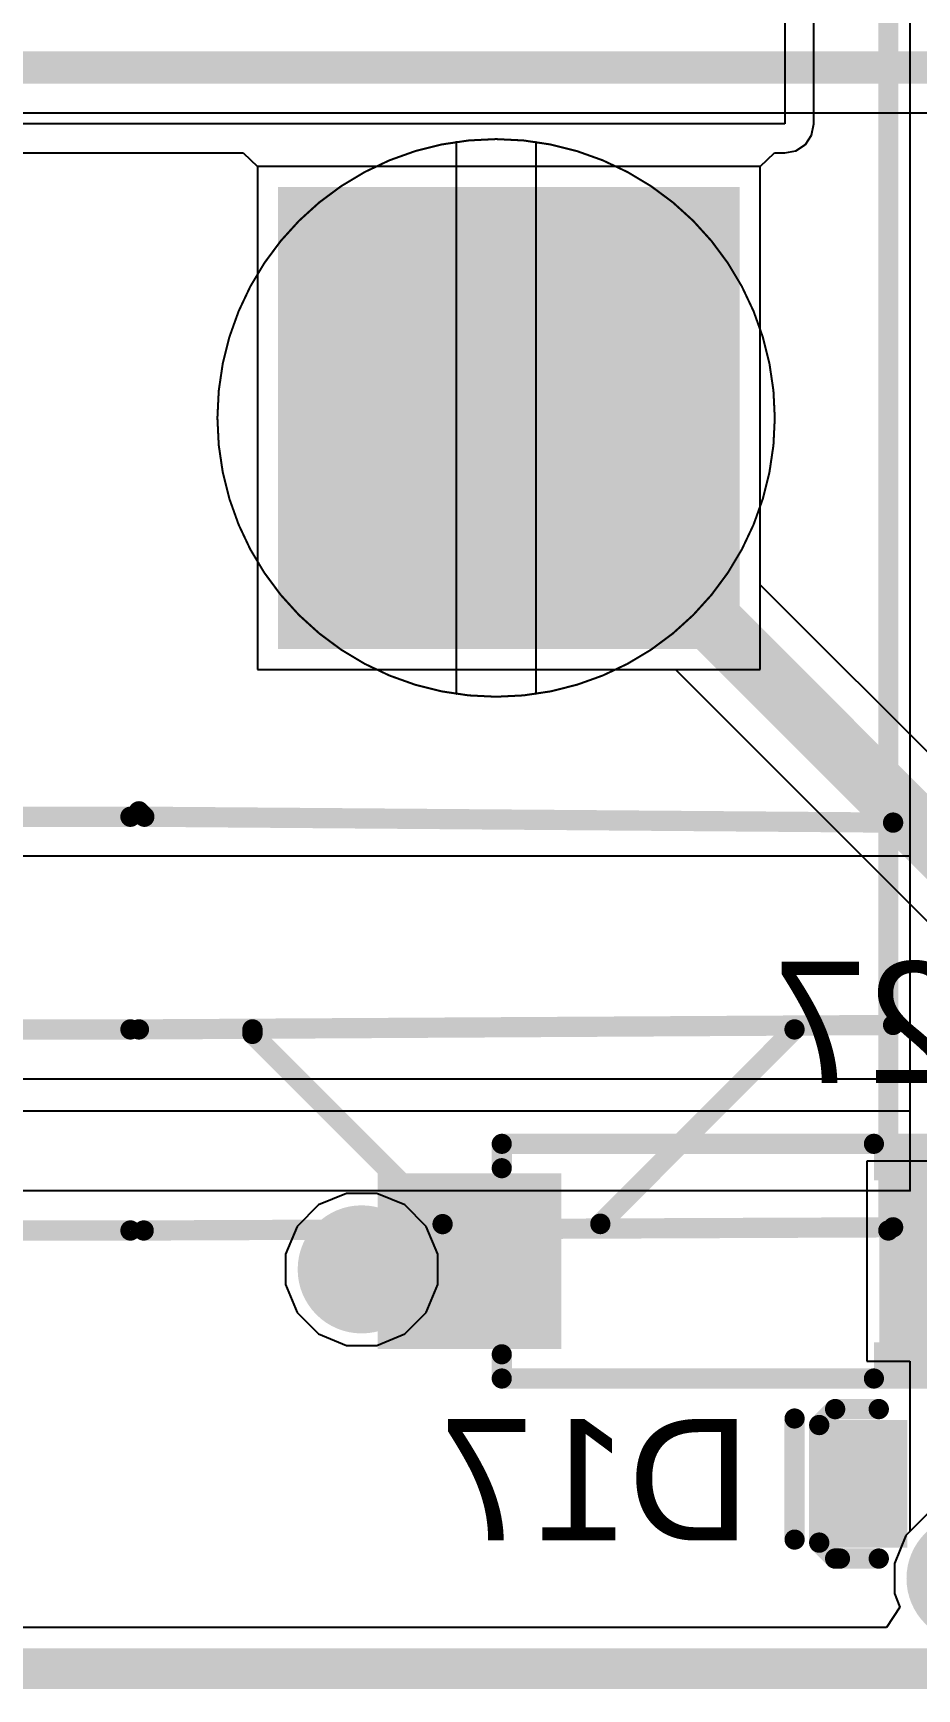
# Model space of a CAD drawing. Header units: inches. Extents: x 90 to 149.8, y 48.7 to 115.2.
# Drawn here: x 123.09 to 128.64, y 48.7 to 59.09 of the extents above; entities that cross this region are included whole.
import ezdxf

# ---------------------------------------------------------------- set-up
doc = ezdxf.new("R2010")
doc.units = ezdxf.units.IN
for name, color, linetype in [('Board_Outline', 56, 'Continuous'), ('Bottom Layer', 5, 'Continuous'), ('Bottom Overlay', 54, 'Continuous'), ('Bottom Paste', 16, 'Continuous'), ('Bottom Solder', 6, 'Continuous'), ('Layer 1', 16, 'Continuous'), ('Layer 2', 76, 'Continuous'), ('Mechanical 2', 216, 'Continuous'), ('Multi-Layer', 9, 'Continuous'), ('Pad Holes', 156, 'Continuous'), ('Top Layer', 1, 'Continuous'), ('Top Overlay', 2, 'Continuous'), ('Top Solder', 216, 'Continuous'), ('Via Holes', 16, 'Continuous')]:
    doc.layers.add(name, color=color, linetype=linetype)
doc.styles.add('Arial', font='', dxfattribs={"height": 0.2})
doc.styles.get('Arial').set_extended_font_data('Arial')

msp = doc.modelspace()

# ---------------------------------------------------------------- hatches: boundary and pattern name
at = {"layer": 'Bottom Layer'}
for points in [[(127.479, 55.277), (124.679, 55.277), (124.679, 58.077), (127.479, 58.077)], [(125.356, 50.934), (125.356, 51.834), (126.306, 51.834), (126.306, 50.934)], [(128.506, 50.934), (128.506, 51.834), (129.456, 51.834), (129.456, 50.934)], [(128.524, 51.105), (130.988, 51.105), (130.988, 51.765), (128.524, 51.765)], [(128.131, 50.337), (128.531, 50.337), (128.531, 49.637), (128.131, 49.637)]]:
    msp.add_hatch(color=5, dxfattribs=at).paths.add_polyline_path(points)
h = msp.add_hatch(color=5, dxfattribs=at)
edge = h.paths.add_edge_path()
edge.add_arc((125.155, 51.333), 0.3, 0, 360)
at = {"layer": 'Bottom Overlay'}
for points in [[(128.371, 51.892), (130.226, 51.892), (130.226, 52.184), (128.371, 52.184)], [(128.371, 50.584), (130.226, 50.584), (130.226, 50.876), (128.371, 50.876)]]:
    msp.add_hatch(color=54, dxfattribs=at).paths.add_polyline_path(points)
at = {"layer": 'Bottom Paste'}
for points in [[(125.356, 50.934), (125.356, 51.834), (126.306, 51.834), (126.306, 50.934)], [(128.506, 50.934), (128.506, 51.834), (129.456, 51.834), (129.456, 50.934)], [(128.131, 50.337), (128.531, 50.337), (128.531, 49.637), (128.131, 49.637)]]:
    msp.add_hatch(color=16, dxfattribs=at).paths.add_polyline_path(points)
at = {"layer": 'Bottom Solder'}
for points in [[(127.529, 55.227), (124.629, 55.227), (124.629, 58.127), (127.529, 58.127)], [(125.255, 50.833), (125.255, 51.936), (126.408, 51.936), (126.408, 50.833)], [(128.405, 50.833), (128.405, 51.936), (129.558, 51.936), (129.558, 50.833)], [(128.08, 50.388), (128.582, 50.388), (128.582, 49.586), (128.08, 49.586)]]:
    msp.add_hatch(color=6, dxfattribs=at).paths.add_polyline_path(points)
h = msp.add_hatch(color=6, dxfattribs=at)
edge = h.paths.add_edge_path()
edge.add_arc((125.155, 51.333), 0.402, 0, 360)
h = msp.add_hatch(color=6, dxfattribs=at)
edge = h.paths.add_edge_path()
edge.add_arc((128.978, 49.393), 0.402, 0, 360)
at = {"layer": 'Layer 1'}
msp.add_hatch(color=16, dxfattribs=at).paths.add_polyline_path([(127.479, 55.277), (124.679, 55.277), (124.679, 58.077), (127.479, 58.077)])
h = msp.add_hatch(color=16, dxfattribs=at)
edge = h.paths.add_edge_path()
edge.add_arc((125.155, 51.333), 0.3, 0, 360)
at = {"layer": 'Layer 2'}
msp.add_hatch(color=76, dxfattribs=at).paths.add_polyline_path([(127.479, 55.277), (124.679, 55.277), (124.679, 58.077), (127.479, 58.077)])
h = msp.add_hatch(color=76, dxfattribs=at)
edge = h.paths.add_edge_path()
edge.add_arc((125.155, 51.333), 0.3, 0, 360)
at = {"layer": 'Multi-Layer'}
msp.add_hatch(color=9, dxfattribs=at).paths.add_polyline_path([(127.479, 55.277), (124.679, 55.277), (124.679, 58.077), (127.479, 58.077)])
at = {"layer": 'Pad Holes'}
h = msp.add_hatch(color=7, dxfattribs=at)
edge = h.paths.add_edge_path()
edge.add_arc((126.116, 56.677), 0.75, 270, 450)
edge.add_line((126.116, 57.427), (126.042, 57.427))
edge.add_arc((126.042, 56.677), 0.75, 90, 270)
edge.add_line((126.042, 55.927), (126.116, 55.927))
at = {"layer": 'Top Layer'}
msp.add_hatch(color=1, dxfattribs=at).paths.add_polyline_path([(127.479, 55.277), (124.679, 55.277), (124.679, 58.077), (127.479, 58.077)])
h = msp.add_hatch(color=1, dxfattribs=at)
edge = h.paths.add_edge_path()
edge.add_arc((125.155, 51.333), 0.3, 0, 360)
at = {"layer": 'Top Solder'}
msp.add_hatch(color=216, dxfattribs=at).paths.add_polyline_path([(127.529, 55.227), (124.629, 55.227), (124.629, 58.127), (127.529, 58.127)])
h = msp.add_hatch(color=216, dxfattribs=at)
edge = h.paths.add_edge_path()
edge.add_arc((125.155, 51.333), 0.402, 0, 360)
h = msp.add_hatch(color=216, dxfattribs=at)
edge = h.paths.add_edge_path()
edge.add_arc((128.978, 49.393), 0.402, 0, 360)
at = {"layer": 'Via Holes'}
h = msp.add_hatch(color=7, dxfattribs=at)
edge = h.paths.add_edge_path()
edge.add_arc((125.155, 51.333), 0.15, 0, 360)

# ---------------------------------------------------------------- linework, layer by layer
at = {"layer": 'Board_Outline'}
msp.add_lwpolyline([(95.939, 48.827, 0.254, 0.254, 0), (140.939, 48.827, 0.254, 0.254, 0)], format="xyseb", dxfattribs=at)
at = {"layer": 'Bottom Layer'}
for p, q in [((127.657, 58.255), (124.501, 58.255)), ((124.501, 58.255), (124.501, 55.099)), ((127.657, 55.63), (127.657, 58.255)), ((130.588, 52.7), (127.657, 55.63)), ((124.501, 55.099), (127.126, 55.099)), ((127.126, 55.099), (130.151, 52.073)), ((129.634, 52.012), (128.328, 52.012)), ((128.328, 52.012), (128.328, 50.756)), ((128.328, 50.756), (128.597, 50.756)), ((128.597, 50.756), (128.597, 49.688)), ((128.597, 49.688), (128.572, 49.663)), ((128.572, 49.663), (128.5, 49.488)), ((128.5, 49.488), (128.5, 49.298)), ((128.5, 49.298), (128.535, 49.213)), ((128.535, 49.213), (128.45, 49.086)), ((128.45, 49.086), (96.198, 49.086))]:
    msp.add_line(p, q, dxfattribs=at)
msp.add_lwpolyline([(126.079, 56.677, 0.381, 0.381, 0), (130.432, 52.324, 0.381, 0.381, 0)], format="xyseb", dxfattribs=at)
msp.add_lwpolyline([(125.984, 56.677, 0.191, 0.191, 1), (126.174, 56.677, 0.191, 0.191, 1)], format="xyseb", close=True, dxfattribs=at)
at = {"layer": 'Bottom Overlay'}
for points in [[(126.035, 52.121, 0.127, 0.127, 0), (128.371, 52.121, 0.127, 0.127, 0)], [(126.035, 51.968, 0.127, 0.127, 0), (126.035, 52.121, 0.127, 0.127, 0)], [(126.035, 50.648, 0.127, 0.127, 0), (126.035, 50.8, 0.127, 0.127, 0)], [(126.035, 50.648, 0.127, 0.127, 0), (128.371, 50.648, 0.127, 0.127, 0)], [(128.028, 50.356, 0.127, 0.127, 0), (128.128, 50.456, 0.127, 0.127, 0)], [(128.128, 50.456, 0.127, 0.127, 0), (128.402, 50.456, 0.127, 0.127, 0)], [(127.873, 49.637, 0.127, 0.127, 0), (127.873, 50.397, 0.127, 0.127, 0)], [(128.028, 49.618, 0.127, 0.127, 0), (128.028, 50.356, 0.127, 0.127, 0)], [(128.028, 49.618, 0.127, 0.127, 0), (128.128, 49.518, 0.127, 0.127, 0)], [(128.128, 49.518, 0.127, 0.127, 0), (128.158, 49.518, 0.127, 0.127, 0)], [(128.158, 49.518, 0.127, 0.127, 0), (128.402, 49.518, 0.127, 0.127, 0)]]:
    msp.add_lwpolyline(points, format="xyseb", dxfattribs=at)
for points in [[(126.003, 52.121, 0.0635, 0.0635, 1), (126.066, 52.121, 0.0635, 0.0635, 1)], [(126.003, 52.121, 0.0635, 0.0635, 1), (126.066, 52.121, 0.0635, 0.0635, 1)], [(128.34, 52.121, 0.0635, 0.0635, 1), (128.403, 52.121, 0.0635, 0.0635, 1)], [(126.003, 51.968, 0.0635, 0.0635, 1), (126.066, 51.968, 0.0635, 0.0635, 1)], [(126.003, 50.8, 0.0635, 0.0635, 1), (126.066, 50.8, 0.0635, 0.0635, 1)], [(126.003, 50.648, 0.0635, 0.0635, 1), (126.066, 50.648, 0.0635, 0.0635, 1)], [(126.003, 50.648, 0.0635, 0.0635, 1), (126.066, 50.648, 0.0635, 0.0635, 1)], [(128.34, 50.648, 0.0635, 0.0635, 1), (128.403, 50.648, 0.0635, 0.0635, 1)], [(128.096, 50.456, 0.0635, 0.0635, 1), (128.16, 50.456, 0.0635, 0.0635, 1)], [(128.096, 50.456, 0.0635, 0.0635, 1), (128.16, 50.456, 0.0635, 0.0635, 1)], [(128.37, 50.456, 0.0635, 0.0635, 1), (128.434, 50.456, 0.0635, 0.0635, 1)], [(127.842, 50.397, 0.0635, 0.0635, 1), (127.905, 50.397, 0.0635, 0.0635, 1)], [(127.996, 50.356, 0.0635, 0.0635, 1), (128.06, 50.356, 0.0635, 0.0635, 1)], [(127.996, 50.356, 0.0635, 0.0635, 1), (128.06, 50.356, 0.0635, 0.0635, 1)], [(127.842, 49.637, 0.0635, 0.0635, 1), (127.905, 49.637, 0.0635, 0.0635, 1)], [(127.996, 49.618, 0.0635, 0.0635, 1), (128.06, 49.618, 0.0635, 0.0635, 1)], [(127.996, 49.618, 0.0635, 0.0635, 1), (128.06, 49.618, 0.0635, 0.0635, 1)], [(128.096, 49.518, 0.0635, 0.0635, 1), (128.16, 49.518, 0.0635, 0.0635, 1)], [(128.096, 49.518, 0.0635, 0.0635, 1), (128.16, 49.518, 0.0635, 0.0635, 1)], [(128.126, 49.518, 0.0635, 0.0635, 1), (128.19, 49.518, 0.0635, 0.0635, 1)], [(128.126, 49.518, 0.0635, 0.0635, 1), (128.19, 49.518, 0.0635, 0.0635, 1)], [(128.37, 49.518, 0.0635, 0.0635, 1), (128.434, 49.518, 0.0635, 0.0635, 1)]]:
    msp.add_lwpolyline(points, format="xyseb", close=True, dxfattribs=at)
at = {"layer": 'Layer 1'}
for p, q in [((104.445, 58.592), (129.168, 58.592)), ((127.657, 58.255), (124.501, 58.255)), ((124.501, 58.255), (124.501, 55.099)), ((127.657, 55.099), (127.657, 58.255)), ((124.501, 55.099), (127.657, 55.099)), ((128.707, 49.798), (128.572, 49.663)), ((128.572, 49.663), (128.5, 49.488)), ((128.5, 49.488), (128.5, 49.298)), ((128.5, 49.298), (128.535, 49.213)), ((128.535, 49.213), (128.45, 49.086)), ((128.45, 49.086), (96.198, 49.086))]:
    msp.add_line(p, q, dxfattribs=at)
msp.add_lwpolyline([(104.445, 58.877, 0.203, 0.203, 0), (129.286, 58.877, 0.203, 0.203, 0)], format="xyseb", dxfattribs=at)
at = {"layer": 'Layer 2'}
for p, q in [((127.813, 62.51), (127.813, 58.522)), ((127.994, 58.522), (127.994, 62.51)), ((127.813, 58.522), (104.968, 58.522)), ((127.98, 58.452), (127.994, 58.522)), ((127.941, 58.393), (127.98, 58.452)), ((121.375, 58.34), (124.41, 58.34)), ((124.41, 58.34), (124.501, 58.255)), ((127.657, 58.255), (127.748, 58.34)), ((127.748, 58.34), (127.813, 58.34)), ((127.813, 58.34), (127.882, 58.354)), ((127.882, 58.354), (127.941, 58.393)), ((124.501, 58.255), (124.501, 58.213)), ((124.501, 58.213), (124.501, 55.099)), ((127.657, 58.213), (127.657, 58.255)), ((127.657, 55.099), (127.657, 58.213)), ((124.501, 55.099), (127.657, 55.099)), ((125.06, 51.81), (124.884, 51.738)), ((125.25, 51.81), (125.06, 51.81)), ((125.426, 51.738), (125.25, 51.81)), ((124.884, 51.738), (124.75, 51.603)), ((125.56, 51.603), (125.426, 51.738)), ((124.75, 51.603), (124.677, 51.428)), ((125.633, 51.428), (125.56, 51.603)), ((124.677, 51.428), (124.677, 51.238)), ((125.633, 51.238), (125.633, 51.428)), ((124.677, 51.238), (124.75, 51.062)), ((125.56, 51.062), (125.633, 51.238)), ((124.75, 51.062), (124.884, 50.928)), ((125.426, 50.928), (125.56, 51.062)), ((124.884, 50.928), (125.06, 50.855)), ((125.25, 50.855), (125.426, 50.928)), ((125.06, 50.855), (125.25, 50.855)), ((128.707, 49.798), (128.572, 49.663)), ((128.572, 49.663), (128.5, 49.488)), ((128.5, 49.488), (128.5, 49.298)), ((128.5, 49.298), (128.535, 49.213)), ((128.535, 49.213), (128.45, 49.086)), ((128.45, 49.086), (96.198, 49.086))]:
    msp.add_line(p, q, dxfattribs=at)
at = {"layer": 'Mechanical 2'}
for points in [[(128.599, 51.827, 0.0127, 0.0127, 0), (128.599, 61.927, 0.0127, 0.0127, 0)], [(125.749, 54.945, 0.0127, 0.0127, 0), (125.749, 58.409, 0.0127, 0.0127, 0)], [(126.249, 54.945, 0.0127, 0.0127, 0), (126.249, 58.409, 0.0127, 0.0127, 0)], [(108.279, 53.927, 0.0127, 0.0127, 0), (128.599, 53.927, 0.0127, 0.0127, 0)], [(108.279, 52.527, 0.0127, 0.0127, 0), (128.599, 52.527, 0.0127, 0.0127, 0)], [(108.279, 52.327, 0.0127, 0.0127, 0), (128.599, 52.327, 0.0127, 0.0127, 0)], [(108.279, 51.827, 0.0127, 0.0127, 0), (128.599, 51.827, 0.0127, 0.0127, 0)]]:
    msp.add_lwpolyline(points, format="xyseb", dxfattribs=at)
for points in [[(127.749, 56.677, 0.0127, 0.0127, 1), (124.249, 56.677, 0.0127, 0.0127, 1)], [(125.746, 58.409, 0.00635, 0.00635, 1), (125.752, 58.409, 0.00635, 0.00635, 1)], [(126.246, 58.409, 0.00635, 0.00635, 1), (126.252, 58.409, 0.00635, 0.00635, 1)], [(124.246, 56.677, 0.00635, 0.00635, 1), (124.252, 56.677, 0.00635, 0.00635, 1)], [(127.746, 56.677, 0.00635, 0.00635, 1), (127.752, 56.677, 0.00635, 0.00635, 1)], [(125.746, 54.945, 0.00635, 0.00635, 1), (125.752, 54.945, 0.00635, 0.00635, 1)], [(126.246, 54.945, 0.00635, 0.00635, 1), (126.252, 54.945, 0.00635, 0.00635, 1)], [(128.596, 53.927, 0.00635, 0.00635, 1), (128.602, 53.927, 0.00635, 0.00635, 1)], [(128.596, 52.527, 0.00635, 0.00635, 1), (128.602, 52.527, 0.00635, 0.00635, 1)], [(128.596, 52.327, 0.00635, 0.00635, 1), (128.602, 52.327, 0.00635, 0.00635, 1)], [(128.596, 51.827, 0.00635, 0.00635, 1), (128.602, 51.827, 0.00635, 0.00635, 1)], [(128.596, 51.827, 0.00635, 0.00635, 1), (128.602, 51.827, 0.00635, 0.00635, 1)]]:
    msp.add_lwpolyline(points, format="xyseb", close=True, dxfattribs=at)
at = {"layer": 'Top Layer'}
for p, q in [((127.657, 58.255), (124.501, 58.255)), ((124.501, 58.255), (124.501, 55.099)), ((127.657, 55.099), (127.657, 58.255)), ((124.501, 55.099), (127.657, 55.099)), ((128.707, 49.798), (128.572, 49.663)), ((128.572, 49.663), (128.5, 49.488)), ((128.5, 49.488), (128.5, 49.298)), ((128.5, 49.298), (128.535, 49.213)), ((128.535, 49.213), (128.45, 49.086)), ((128.45, 49.086), (96.198, 49.086))]:
    msp.add_line(p, q, dxfattribs=at)
at = {"layer": 'Top Overlay'}
for points in [[(128.462, 51.577, 0.127, 0.127, 0), (128.462, 61.577, 0.127, 0.127, 0)], [(123.756, 54.208, 0.127, 0.127, 0), (123.79, 54.174, 0.127, 0.127, 0)], [(113.757, 54.174, 0.127, 0.127, 0), (123.703, 54.174, 0.127, 0.127, 0)], [(123.79, 54.174, 0.127, 0.127, 0), (128.492, 54.137, 0.127, 0.127, 0)], [(113.723, 52.839, 0.127, 0.127, 0), (123.703, 52.839, 0.127, 0.127, 0)], [(123.756, 52.839, 0.127, 0.127, 0), (128.492, 52.867, 0.127, 0.127, 0)], [(124.469, 52.811, 0.127, 0.127, 0), (124.469, 52.839, 0.127, 0.127, 0)], [(126.654, 51.62, 0.127, 0.127, 0), (127.873, 52.839, 0.127, 0.127, 0)], [(124.469, 52.811, 0.127, 0.127, 0), (125.663, 51.617, 0.127, 0.127, 0)], [(123.786, 51.577, 0.127, 0.127, 0), (128.492, 51.597, 0.127, 0.127, 0)], [(126.654, 51.617, 0.127, 0.127, 0), (126.654, 51.62, 0.127, 0.127, 0)], [(113.753, 51.577, 0.127, 0.127, 0), (123.703, 51.577, 0.127, 0.127, 0)]]:
    msp.add_lwpolyline(points, format="xyseb", dxfattribs=at)
for points in [[(123.724, 54.208, 0.0635, 0.0635, 1), (123.788, 54.208, 0.0635, 0.0635, 1)], [(123.671, 54.174, 0.0635, 0.0635, 1), (123.735, 54.174, 0.0635, 0.0635, 1)], [(123.758, 54.174, 0.0635, 0.0635, 1), (123.822, 54.174, 0.0635, 0.0635, 1)], [(123.758, 54.174, 0.0635, 0.0635, 1), (123.822, 54.174, 0.0635, 0.0635, 1)], [(128.46, 54.137, 0.0635, 0.0635, 1), (128.524, 54.137, 0.0635, 0.0635, 1)], [(123.671, 52.839, 0.0635, 0.0635, 1), (123.735, 52.839, 0.0635, 0.0635, 1)], [(123.724, 52.839, 0.0635, 0.0635, 1), (123.788, 52.839, 0.0635, 0.0635, 1)], [(124.437, 52.839, 0.0635, 0.0635, 1), (124.501, 52.839, 0.0635, 0.0635, 1)], [(127.841, 52.839, 0.0635, 0.0635, 1), (127.905, 52.839, 0.0635, 0.0635, 1)], [(128.46, 52.867, 0.0635, 0.0635, 1), (128.524, 52.867, 0.0635, 0.0635, 1)], [(124.437, 52.811, 0.0635, 0.0635, 1), (124.501, 52.811, 0.0635, 0.0635, 1)], [(124.437, 52.811, 0.0635, 0.0635, 1), (124.501, 52.811, 0.0635, 0.0635, 1)], [(125.631, 51.617, 0.0635, 0.0635, 1), (125.695, 51.617, 0.0635, 0.0635, 1)], [(126.622, 51.62, 0.0635, 0.0635, 1), (126.685, 51.62, 0.0635, 0.0635, 1)], [(126.622, 51.62, 0.0635, 0.0635, 1), (126.685, 51.62, 0.0635, 0.0635, 1)], [(126.622, 51.617, 0.0635, 0.0635, 1), (126.685, 51.617, 0.0635, 0.0635, 1)], [(128.46, 51.597, 0.0635, 0.0635, 1), (128.524, 51.597, 0.0635, 0.0635, 1)], [(123.671, 51.577, 0.0635, 0.0635, 1), (123.735, 51.577, 0.0635, 0.0635, 1)], [(123.754, 51.577, 0.0635, 0.0635, 1), (123.818, 51.577, 0.0635, 0.0635, 1)], [(128.43, 51.577, 0.0635, 0.0635, 1), (128.494, 51.577, 0.0635, 0.0635, 1)]]:
    msp.add_lwpolyline(points, format="xyseb", close=True, dxfattribs=at)

# ---------------------------------------------------------------- texts
at = {"layer": 'Bottom Overlay', "style": 'Arial', "text_generation_flag": 2}
for s, p in [('D27', (129.692, 52.502)), ('D17', (127.597, 49.632))]:
    msp.add_text(s, height=0.762, dxfattribs=at).set_placement(p)

doc.saveas('drawing.dxf')
